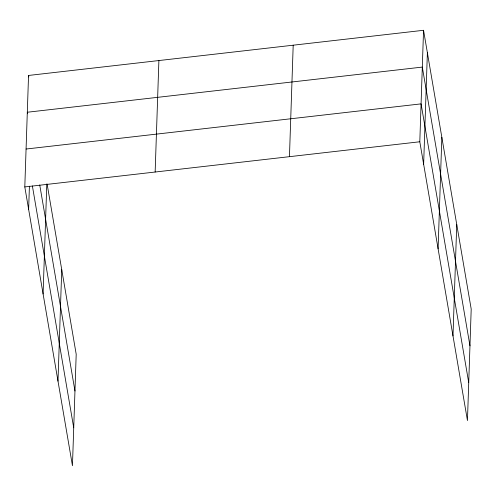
<?xml version="1.0" encoding="UTF-8"?>
<svg xmlns="http://www.w3.org/2000/svg" width="496" height="496" viewBox="0 0 496 496"><rect width="100%" height="100%" fill="white"/><g stroke="black" fill="none" stroke-linecap="round" stroke-linejoin="round"><path stroke-width="0.74" d="M47.101 184.004L76.198 354.231L72.453 465.707L24.8 186.93L28.545 75.454L423.547 30.293L471.2 309.07L467.455 420.546L419.802 141.769L423.547 30.293M28.638 209.368L29.413 186.167M43.096 293.961L46.791 184.016M57.995 381.114L61.74 269.638M155.149 172.025L158.894 60.549M289.453 156.674L293.198 45.198M423.64 164.213L427.385 52.737M438.098 248.8L441.843 137.324M452.997 335.953L456.742 224.483M26.071 149.029L421.079 103.869L468.726 382.645M24.8 186.93L419.802 141.769M469.966 345.855L422.313 67.084L27.311 112.239L27.565 113.739M28.545 75.454L28.799 76.948M39.742 184.977L74.964 391.015M32.383 185.95L73.724 427.806"/></g></svg>
